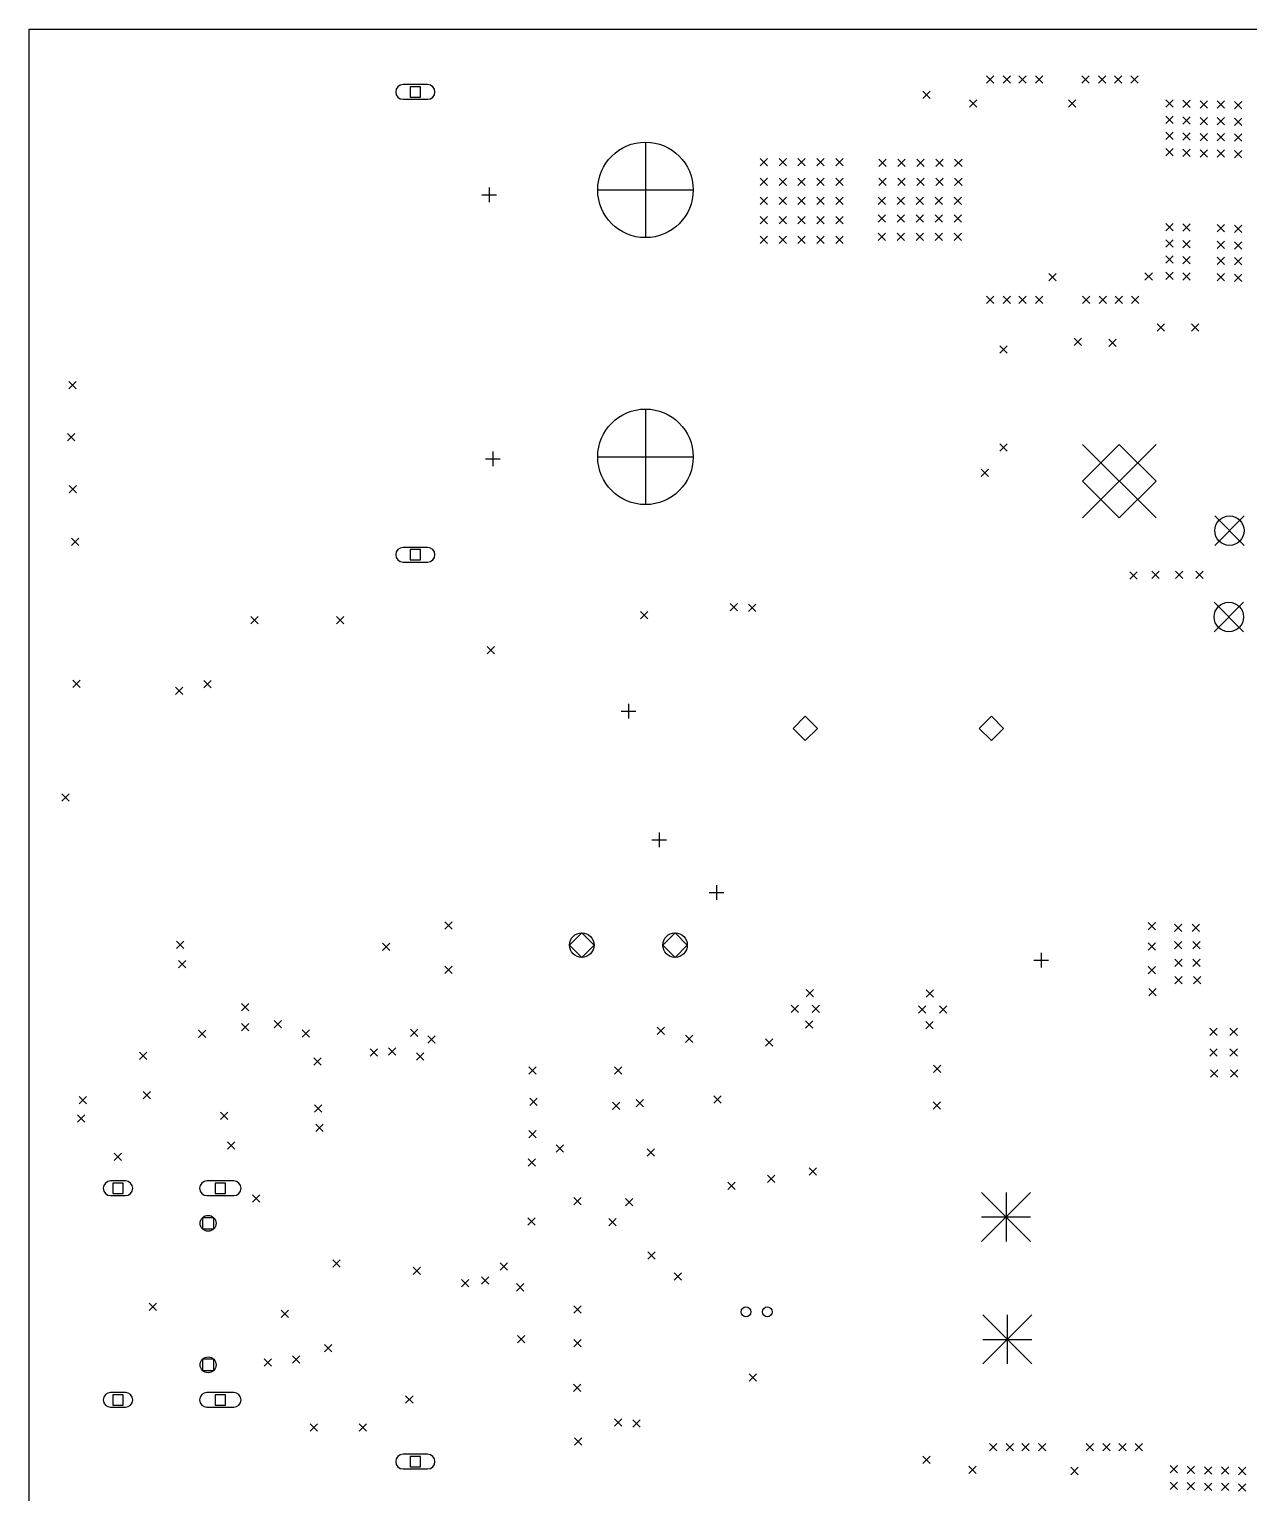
# Model space of a CAD drawing. Extents: x 148 to 250, y -219 to -100.
# Drawn here: x 150 to 199.8, y -159.8 to -100 of the extents above; entities that cross this region are included whole.
import ezdxf

# ---------------------------------------------------------------- set-up
doc = ezdxf.new("R2010")
doc.units = 0
doc.layers.add('BLACK', color=7, linetype='CONTINUOUS')

msp = doc.modelspace()

# ---------------------------------------------------------------- linework, layer by layer
at = {"layer": 'BLACK', "linetype": 'CONTINUOUS'}
for p, q in [((150, -100), (250, -100)), ((150, -180), (150, -100)), ((189.1, -101.9), (189.4, -102.2)), ((189.4, -101.9), (189.1, -102.2)), ((189.775, -101.9), (190.075, -102.2)), ((190.075, -101.9), (189.775, -102.2)), ((190.425, -101.9), (190.725, -102.2)), ((190.725, -101.9), (190.425, -102.2)), ((191.1, -101.9), (191.4, -102.2)), ((191.4, -101.9), (191.1, -102.2)), ((193, -101.9), (193.3, -102.2)), ((193.3, -101.9), (193, -102.2)), ((193.675, -101.9), (193.975, -102.2)), ((193.975, -101.9), (193.675, -102.2)), ((194.325, -101.9), (194.625, -102.2)), ((194.625, -101.9), (194.325, -102.2)), ((195, -101.9), (195.3, -102.2)), ((195.3, -101.9), (195, -102.2)), ((166.27, -102.26), (165.27, -102.26)), ((165.982, -102.348), (165.558, -102.348)), ((165.558, -102.348), (165.558, -102.772)), ((165.558, -102.772), (165.982, -102.772)), ((165.982, -102.772), (165.982, -102.348)), ((186.5, -102.525), (186.8, -102.825)), ((186.8, -102.525), (186.5, -102.825)), ((165.27, -102.86), (166.27, -102.86)), ((188.4, -102.875), (188.7, -103.175)), ((188.7, -102.875), (188.4, -103.175)), ((192.45, -102.875), (192.75, -103.175)), ((192.75, -102.875), (192.45, -103.175)), ((196.425, -102.875), (196.725, -103.175)), ((196.725, -102.875), (196.425, -103.175)), ((197.125, -102.9), (197.425, -103.2)), ((197.425, -102.9), (197.125, -103.2)), ((197.825, -102.925), (198.125, -103.225)), ((198.125, -102.925), (197.825, -103.225)), ((198.525, -102.925), (198.825, -103.225)), ((198.825, -102.925), (198.525, -103.225)), ((199.225, -102.95), (199.525, -103.25)), ((199.525, -102.95), (199.225, -103.25)), ((196.425, -103.55), (196.725, -103.85)), ((196.725, -103.55), (196.425, -103.85)), ((197.125, -103.575), (197.425, -103.875)), ((197.425, -103.575), (197.125, -103.875)), ((197.825, -103.6), (198.125, -103.9)), ((198.125, -103.6), (197.825, -103.9)), ((198.525, -103.6), (198.825, -103.9)), ((198.825, -103.6), (198.525, -103.9)), ((199.225, -103.625), (199.525, -103.925)), ((199.525, -103.625), (199.225, -103.925)), ((196.425, -104.2), (196.725, -104.5)), ((196.725, -104.2), (196.425, -104.5)), ((197.125, -104.225), (197.425, -104.525)), ((197.425, -104.225), (197.125, -104.525)), ((197.825, -104.25), (198.125, -104.55)), ((198.125, -104.25), (197.825, -104.55)), ((198.525, -104.25), (198.825, -104.55)), ((198.825, -104.25), (198.525, -104.55)), ((199.225, -104.275), (199.525, -104.575)), ((199.525, -104.275), (199.225, -104.575)), ((175.17, -104.61), (175.17, -108.51)), ((196.425, -104.875), (196.725, -105.175)), ((196.725, -104.875), (196.425, -105.175)), ((197.125, -104.9), (197.425, -105.2)), ((197.425, -104.9), (197.125, -105.2)), ((197.825, -104.925), (198.125, -105.225)), ((198.125, -104.925), (197.825, -105.225)), ((198.525, -104.925), (198.825, -105.225)), ((198.825, -104.925), (198.525, -105.225)), ((199.225, -104.95), (199.525, -105.25)), ((199.525, -104.95), (199.225, -105.25)), ((179.85, -105.275), (180.15, -105.575)), ((180.15, -105.275), (179.85, -105.575)), ((180.625, -105.275), (180.925, -105.575)), ((180.925, -105.275), (180.625, -105.575)), ((181.4, -105.275), (181.7, -105.575)), ((181.7, -105.275), (181.4, -105.575)), ((182.175, -105.275), (182.475, -105.575)), ((182.475, -105.275), (182.175, -105.575)), ((182.95, -105.275), (183.25, -105.575)), ((183.25, -105.275), (182.95, -105.575)), ((184.7, -105.3), (185, -105.6)), ((185, -105.3), (184.7, -105.6)), ((185.475, -105.3), (185.775, -105.6)), ((185.775, -105.3), (185.475, -105.6)), ((186.25, -105.3), (186.55, -105.6)), ((186.55, -105.3), (186.25, -105.6)), ((187.025, -105.3), (187.325, -105.6)), ((187.325, -105.3), (187.025, -105.6)), ((187.8, -105.3), (188.1, -105.6)), ((188.1, -105.3), (187.8, -105.6)), ((179.85, -106.075), (180.15, -106.375)), ((180.15, -106.075), (179.85, -106.375)), ((180.625, -106.075), (180.925, -106.375)), ((180.925, -106.075), (180.625, -106.375)), ((181.4, -106.075), (181.7, -106.375)), ((181.7, -106.075), (181.4, -106.375)), ((182.175, -106.075), (182.475, -106.375)), ((182.475, -106.075), (182.175, -106.375)), ((182.95, -106.075), (183.25, -106.375)), ((183.25, -106.075), (182.95, -106.375)), ((184.7, -106.075), (185, -106.375)), ((185, -106.075), (184.7, -106.375)), ((185.475, -106.075), (185.775, -106.375)), ((185.775, -106.075), (185.475, -106.375)), ((186.25, -106.075), (186.55, -106.375)), ((186.55, -106.075), (186.25, -106.375)), ((187.025, -106.075), (187.325, -106.375)), ((187.325, -106.075), (187.025, -106.375)), ((187.8, -106.075), (188.1, -106.375)), ((188.1, -106.075), (187.8, -106.375)), ((168.48, -106.76), (169.08, -106.76)), ((168.78, -106.46), (168.78, -107.06)), ((173.22, -106.56), (177.12, -106.56)), ((179.85, -106.85), (180.15, -107.15)), ((180.15, -106.85), (179.85, -107.15)), ((180.625, -106.85), (180.925, -107.15)), ((180.925, -106.85), (180.625, -107.15)), ((181.4, -106.85), (181.7, -107.15)), ((181.7, -106.85), (181.4, -107.15)), ((182.175, -106.85), (182.475, -107.15)), ((182.475, -106.85), (182.175, -107.15)), ((182.95, -106.85), (183.25, -107.15)), ((183.25, -106.85), (182.95, -107.15)), ((184.675, -106.85), (184.975, -107.15)), ((184.975, -106.85), (184.675, -107.15)), ((185.45, -106.85), (185.75, -107.15)), ((185.75, -106.85), (185.45, -107.15)), ((186.225, -106.85), (186.525, -107.15)), ((186.525, -106.85), (186.225, -107.15)), ((187, -106.85), (187.3, -107.15)), ((187.3, -106.85), (187, -107.15)), ((187.775, -106.85), (188.075, -107.15)), ((188.075, -106.85), (187.775, -107.15)), ((179.85, -107.65), (180.15, -107.95)), ((180.15, -107.65), (179.85, -107.95)), ((180.625, -107.65), (180.925, -107.95)), ((180.925, -107.65), (180.625, -107.95)), ((181.4, -107.65), (181.7, -107.95)), ((181.7, -107.65), (181.4, -107.95)), ((182.175, -107.65), (182.475, -107.95)), ((182.475, -107.65), (182.175, -107.95)), ((182.95, -107.65), (183.25, -107.95)), ((183.25, -107.65), (182.95, -107.95)), ((184.675, -107.575), (184.975, -107.875)), ((184.975, -107.575), (184.675, -107.875)), ((185.45, -107.575), (185.75, -107.875)), ((185.75, -107.575), (185.45, -107.875)), ((186.225, -107.575), (186.525, -107.875)), ((186.525, -107.575), (186.225, -107.875)), ((187, -107.575), (187.3, -107.875)), ((187.3, -107.575), (187, -107.875)), ((187.775, -107.575), (188.075, -107.875)), ((188.075, -107.575), (187.775, -107.875)), ((196.425, -107.925), (196.725, -108.225)), ((196.725, -107.925), (196.425, -108.225)), ((197.125, -107.95), (197.425, -108.25)), ((197.425, -107.95), (197.125, -108.25)), ((198.525, -107.975), (198.825, -108.275)), ((198.825, -107.975), (198.525, -108.275)), ((199.225, -108), (199.525, -108.3)), ((199.525, -108), (199.225, -108.3)), ((179.85, -108.45), (180.15, -108.75)), ((180.15, -108.45), (179.85, -108.75)), ((180.625, -108.45), (180.925, -108.75)), ((180.925, -108.45), (180.625, -108.75)), ((181.4, -108.45), (181.7, -108.75)), ((181.7, -108.45), (181.4, -108.75)), ((182.175, -108.45), (182.475, -108.75)), ((182.475, -108.45), (182.175, -108.75)), ((182.95, -108.45), (183.25, -108.75)), ((183.25, -108.45), (182.95, -108.75)), ((184.675, -108.325), (184.975, -108.625)), ((184.975, -108.325), (184.675, -108.625)), ((185.45, -108.325), (185.75, -108.625)), ((185.75, -108.325), (185.45, -108.625)), ((186.225, -108.325), (186.525, -108.625)), ((186.525, -108.325), (186.225, -108.625)), ((187, -108.325), (187.3, -108.625)), ((187.3, -108.325), (187, -108.625)), ((187.775, -108.325), (188.075, -108.625)), ((188.075, -108.325), (187.775, -108.625)), ((196.425, -108.6), (196.725, -108.9)), ((196.725, -108.6), (196.425, -108.9)), ((197.125, -108.625), (197.425, -108.925)), ((197.425, -108.625), (197.125, -108.925)), ((198.525, -108.65), (198.825, -108.95)), ((198.825, -108.65), (198.525, -108.95)), ((199.225, -108.675), (199.525, -108.975)), ((199.525, -108.675), (199.225, -108.975)), ((196.425, -109.25), (196.725, -109.55)), ((196.725, -109.25), (196.425, -109.55)), ((197.125, -109.275), (197.425, -109.575)), ((197.425, -109.275), (197.125, -109.575)), ((198.525, -109.3), (198.825, -109.6)), ((198.825, -109.3), (198.525, -109.6)), ((199.225, -109.325), (199.525, -109.625)), ((199.525, -109.325), (199.225, -109.625)), ((195.575, -109.95), (195.875, -110.25)), ((195.875, -109.95), (195.575, -110.25)), ((196.425, -109.925), (196.725, -110.225)), ((196.725, -109.925), (196.425, -110.225)), ((197.125, -109.95), (197.425, -110.25)), ((197.425, -109.95), (197.125, -110.25)), ((191.65, -109.975), (191.95, -110.275)), ((191.95, -109.975), (191.65, -110.275)), ((198.525, -109.975), (198.825, -110.275)), ((198.825, -109.975), (198.525, -110.275)), ((199.225, -110), (199.525, -110.3)), ((199.525, -110), (199.225, -110.3)), ((189.1, -110.9), (189.4, -111.2)), ((189.4, -110.9), (189.1, -111.2)), ((189.775, -110.9), (190.075, -111.2)), ((190.075, -110.9), (189.775, -111.2)), ((190.425, -110.9), (190.725, -111.2)), ((190.725, -110.9), (190.425, -111.2)), ((191.1, -110.9), (191.4, -111.2)), ((191.4, -110.9), (191.1, -111.2)), ((193.025, -110.9), (193.325, -111.2)), ((193.325, -110.9), (193.025, -111.2)), ((193.7, -110.9), (194, -111.2)), ((194, -110.9), (193.7, -111.2)), ((194.35, -110.9), (194.65, -111.2)), ((194.65, -110.9), (194.35, -111.2)), ((195.025, -110.9), (195.325, -111.2)), ((195.325, -110.9), (195.025, -111.2)), ((196.075, -112.025), (196.375, -112.325)), ((196.375, -112.025), (196.075, -112.325)), ((197.475, -112.025), (197.775, -112.325)), ((197.775, -112.025), (197.475, -112.325)), ((189.65, -112.93), (189.95, -113.23)), ((189.95, -112.93), (189.65, -113.23)), ((192.681, -112.619), (192.981, -112.919)), ((192.981, -112.619), (192.681, -112.919)), ((194.099, -112.65), (194.399, -112.95)), ((194.399, -112.65), (194.099, -112.95)), ((151.62, -114.39), (151.92, -114.69)), ((151.92, -114.39), (151.62, -114.69)), ((175.17, -115.51), (175.17, -119.41)), ((151.56, -116.51), (151.86, -116.81)), ((151.86, -116.51), (151.56, -116.81)), ((189.65, -116.93), (189.95, -117.23)), ((189.95, -116.93), (189.65, -117.23)), ((193.025, -116.95), (196.025, -119.95)), ((196.025, -116.95), (193.025, -119.95)), ((194.525, -116.95), (193.025, -118.45)), ((196.025, -118.45), (194.525, -116.95)), ((168.63, -117.54), (169.23, -117.54)), ((168.93, -117.24), (168.93, -117.84)), ((173.22, -117.46), (177.12, -117.46)), ((188.88, -117.97), (189.18, -118.27)), ((189.18, -117.97), (188.88, -118.27)), ((151.63, -118.63), (151.93, -118.93)), ((151.93, -118.63), (151.63, -118.93)), ((193.025, -118.45), (194.525, -119.95)), ((194.525, -119.95), (196.025, -118.45)), ((198.425, -119.875), (199.625, -121.075)), ((199.625, -119.875), (198.425, -121.075)), ((151.731, -120.78), (152.03, -121.08)), ((152.03, -120.78), (151.731, -121.08)), ((166.27, -121.16), (165.27, -121.16)), ((165.982, -121.248), (165.558, -121.248)), ((165.558, -121.248), (165.558, -121.672)), ((165.982, -121.672), (165.982, -121.248)), ((165.27, -121.76), (166.27, -121.76)), ((165.558, -121.672), (165.982, -121.672)), ((194.95, -122.15), (195.25, -122.45)), ((195.25, -122.15), (194.95, -122.45)), ((195.85, -122.125), (196.15, -122.425)), ((196.15, -122.125), (195.85, -122.425)), ((196.825, -122.125), (197.125, -122.425)), ((197.125, -122.125), (196.825, -122.425)), ((197.65, -122.125), (197.95, -122.425)), ((197.95, -122.125), (197.65, -122.425)), ((178.626, -123.448), (178.926, -123.748)), ((178.926, -123.448), (178.626, -123.748)), ((179.375, -123.475), (179.675, -123.775)), ((179.675, -123.475), (179.375, -123.775)), ((198.4, -123.4), (199.6, -124.6)), ((199.6, -123.4), (198.4, -124.6)), ((159.05, -123.975), (159.35, -124.275)), ((159.35, -123.975), (159.05, -124.275)), ((162.55, -123.975), (162.85, -124.275)), ((162.85, -123.975), (162.55, -124.275)), ((174.97, -123.77), (175.27, -124.07)), ((175.27, -123.77), (174.97, -124.07)), ((168.7, -125.2), (169, -125.5)), ((169, -125.2), (168.7, -125.5)), ((151.775, -126.575), (152.075, -126.875)), ((152.075, -126.575), (151.775, -126.875)), ((157.13, -126.597), (157.43, -126.897)), ((157.43, -126.597), (157.13, -126.897)), ((155.979, -126.87), (156.279, -127.17)), ((156.279, -126.87), (155.979, -127.17)), ((174.175, -127.85), (174.775, -127.85)), ((174.475, -127.55), (174.475, -128.15)), ((181.7, -128.05), (181.2, -128.55)), ((182.2, -128.55), (181.7, -128.05)), ((189.3, -128.05), (188.8, -128.55)), ((189.8, -128.55), (189.3, -128.05)), ((181.2, -128.55), (181.7, -129.05)), ((181.7, -129.05), (182.2, -128.55)), ((188.8, -128.55), (189.3, -129.05)), ((189.3, -129.05), (189.8, -128.55)), ((151.331, -131.225), (151.63, -131.525)), ((151.63, -131.225), (151.331, -131.525)), ((175.425, -133.1), (176.025, -133.1)), ((175.725, -132.8), (175.725, -133.4)), ((178.075, -134.95), (178.075, -135.55)), ((177.775, -135.25), (178.375, -135.25)), ((166.975, -136.45), (167.275, -136.75)), ((167.275, -136.45), (166.975, -136.75)), ((195.7, -136.475), (196, -136.775)), ((196, -136.475), (195.7, -136.775)), ((196.775, -136.55), (197.075, -136.85)), ((197.075, -136.55), (196.775, -136.85)), ((197.5, -136.55), (197.8, -136.85)), ((197.8, -136.55), (197.5, -136.85)), ((156.012, -137.237), (156.312, -137.537)), ((156.312, -137.237), (156.012, -137.537)), ((164.425, -137.325), (164.725, -137.625)), ((164.725, -137.325), (164.425, -137.625)), ((172.57, -136.9), (172.07, -137.4)), ((172.07, -137.4), (172.57, -137.9)), ((173.07, -137.4), (172.57, -136.9)), ((172.57, -137.9), (173.07, -137.4)), ((176.38, -136.9), (175.88, -137.4)), ((175.88, -137.4), (176.38, -137.9)), ((176.88, -137.4), (176.38, -136.9)), ((176.38, -137.9), (176.88, -137.4)), ((195.7, -137.3), (196, -137.6)), ((196, -137.3), (195.7, -137.6)), ((196.775, -137.25), (197.075, -137.55)), ((197.075, -137.25), (196.775, -137.55)), ((197.525, -137.25), (197.825, -137.55)), ((197.825, -137.25), (197.525, -137.55)), ((156.1, -138.025), (156.4, -138.325)), ((156.4, -138.025), (156.1, -138.325)), ((191.03, -138.01), (191.63, -138.01)), ((191.33, -137.71), (191.33, -138.31)), ((196.8, -137.975), (197.1, -138.275)), ((197.1, -137.975), (196.8, -138.275)), ((197.525, -137.975), (197.825, -138.275)), ((197.825, -137.975), (197.525, -138.275)), ((166.97, -138.26), (167.27, -138.56)), ((167.27, -138.26), (166.97, -138.56)), ((195.7, -138.275), (196, -138.575)), ((196, -138.275), (195.7, -138.575)), ((181.74, -139.21), (182.04, -139.51)), ((182.04, -139.21), (181.74, -139.51)), ((186.63, -139.22), (186.93, -139.52)), ((186.93, -139.22), (186.63, -139.52)), ((195.725, -139.175), (196.025, -139.475)), ((196.025, -139.175), (195.725, -139.475)), ((196.8, -138.675), (197.1, -138.975)), ((197.1, -138.675), (196.8, -138.975)), ((197.55, -138.675), (197.85, -138.975)), ((197.85, -138.675), (197.55, -138.975)), ((158.675, -139.788), (158.975, -140.088)), ((158.975, -139.788), (158.675, -140.088)), ((181.125, -139.85), (181.425, -140.15)), ((181.425, -139.85), (181.125, -140.15)), ((181.975, -139.85), (182.275, -140.15)), ((182.275, -139.85), (181.975, -140.15)), ((186.325, -139.875), (186.625, -140.175)), ((186.625, -139.875), (186.325, -140.175)), ((187.175, -139.875), (187.475, -140.175)), ((187.475, -139.875), (187.175, -140.175)), ((156.917, -140.878), (157.217, -141.178)), ((157.217, -140.878), (156.917, -141.178)), ((158.675, -140.6), (158.975, -140.9)), ((158.975, -140.6), (158.675, -140.9)), ((160, -140.475), (160.3, -140.775)), ((160.3, -140.475), (160, -140.775)), ((161.147, -140.86), (161.447, -141.16)), ((161.447, -140.86), (161.147, -141.16)), ((165.567, -140.829), (165.867, -141.129)), ((165.867, -140.829), (165.567, -141.129)), ((175.65, -140.751), (175.95, -141.051)), ((175.95, -140.751), (175.65, -141.051)), ((181.71, -140.49), (182.01, -140.79)), ((182.01, -140.49), (181.71, -140.79)), ((186.62, -140.52), (186.92, -140.82)), ((186.92, -140.52), (186.62, -140.82)), ((198.222, -140.79), (198.522, -141.09)), ((198.522, -140.79), (198.222, -141.09)), ((199.047, -140.79), (199.347, -141.09)), ((199.347, -140.79), (199.047, -141.09)), ((163.926, -141.63), (164.226, -141.93)), ((164.226, -141.63), (163.926, -141.93)), ((164.675, -141.6), (164.975, -141.9)), ((164.975, -141.6), (164.675, -141.9)), ((166.275, -141.101), (166.575, -141.401)), ((166.575, -141.101), (166.275, -141.401)), ((176.8, -141.075), (177.1, -141.375)), ((177.1, -141.075), (176.8, -141.375)), ((180.075, -141.225), (180.375, -141.525)), ((180.375, -141.225), (180.075, -141.525)), ((154.499, -141.775), (154.799, -142.075)), ((154.799, -141.775), (154.499, -142.075)), ((161.625, -142), (161.925, -142.3)), ((161.925, -142), (161.625, -142.3)), ((165.824, -141.804), (166.124, -142.104)), ((166.124, -141.804), (165.824, -142.104)), ((198.222, -141.64), (198.522, -141.94)), ((198.522, -141.64), (198.222, -141.94)), ((199.047, -141.64), (199.347, -141.94)), ((199.347, -141.64), (199.047, -141.94)), ((170.41, -142.37), (170.71, -142.67)), ((170.71, -142.37), (170.41, -142.67)), ((173.91, -142.37), (174.21, -142.67)), ((174.21, -142.37), (173.91, -142.67)), ((186.93, -142.3), (187.23, -142.6)), ((187.23, -142.3), (186.93, -142.6)), ((198.248, -142.49), (198.547, -142.79)), ((198.547, -142.49), (198.248, -142.79)), ((199.072, -142.49), (199.373, -142.79)), ((199.373, -142.49), (199.072, -142.79)), ((154.65, -143.375), (154.95, -143.675)), ((154.95, -143.375), (154.65, -143.675)), ((152.04, -143.578), (152.34, -143.878)), ((152.34, -143.578), (152.04, -143.878)), ((161.65, -143.925), (161.95, -144.225)), ((161.95, -143.925), (161.65, -144.225)), ((170.449, -143.652), (170.749, -143.952)), ((170.749, -143.652), (170.449, -143.952)), ((173.83, -143.815), (174.13, -144.115)), ((174.13, -143.815), (173.83, -144.115)), ((174.787, -143.703), (175.087, -144.003)), ((175.087, -143.703), (174.787, -144.003)), ((177.96, -143.55), (178.26, -143.85)), ((178.26, -143.55), (177.96, -143.85)), ((186.925, -143.8), (187.225, -144.1)), ((187.225, -143.8), (186.925, -144.1)), ((151.975, -144.325), (152.275, -144.625)), ((152.275, -144.325), (151.975, -144.625)), ((157.812, -144.222), (158.112, -144.522)), ((158.112, -144.222), (157.812, -144.522)), ((161.706, -144.714), (162.006, -145.014)), ((162.006, -144.714), (161.706, -145.014)), ((170.411, -144.976), (170.711, -145.276)), ((170.711, -144.976), (170.411, -145.276)), ((158.1, -145.43), (158.4, -145.731)), ((158.4, -145.43), (158.1, -145.731)), ((171.525, -145.55), (171.825, -145.85)), ((171.825, -145.55), (171.525, -145.85)), ((175.24, -145.725), (175.54, -146.024)), ((175.54, -145.725), (175.24, -146.024)), ((153.462, -145.9), (153.762, -146.2)), ((153.762, -145.9), (153.462, -146.2)), ((170.375, -146.126), (170.675, -146.426)), ((170.675, -146.126), (170.375, -146.426)), ((180.15, -146.79), (180.45, -147.09)), ((180.45, -146.79), (180.15, -147.09)), ((181.86, -146.49), (182.16, -146.79)), ((182.16, -146.49), (181.86, -146.79)), ((153.925, -147.03), (153.325, -147.03)), ((153.837, -147.118), (153.413, -147.118)), ((153.413, -147.118), (153.413, -147.542)), ((153.413, -147.542), (153.837, -147.542)), ((153.837, -147.542), (153.837, -147.118)), ((158.355, -147.03), (157.255, -147.03)), ((158.017, -147.118), (157.593, -147.118)), ((157.593, -147.118), (157.593, -147.542)), ((157.593, -147.542), (158.017, -147.542)), ((158.017, -147.542), (158.017, -147.118)), ((159.125, -147.6), (159.425, -147.9)), ((159.425, -147.6), (159.125, -147.9)), ((178.53, -147.08), (178.83, -147.38)), ((178.83, -147.08), (178.53, -147.38)), ((188.9, -147.5), (190.9, -149.5)), ((190.9, -147.5), (188.9, -149.5)), ((189.9, -147.5), (189.9, -149.5)), ((153.325, -147.63), (153.925, -147.63)), ((157.255, -147.63), (158.355, -147.63)), ((172.25, -147.7), (172.55, -148)), ((172.55, -147.7), (172.25, -148)), ((174.36, -147.75), (174.66, -148.05)), ((174.66, -147.75), (174.36, -148.05)), ((157.535, -148.53), (157.075, -148.53)), ((157.075, -148.53), (157.075, -148.99)), ((157.535, -148.99), (157.535, -148.53)), ((170.362, -148.538), (170.662, -148.838)), ((170.662, -148.538), (170.362, -148.838)), ((173.679, -148.56), (173.98, -148.86)), ((173.98, -148.56), (173.679, -148.86)), ((188.9, -148.5), (190.9, -148.5)), ((157.075, -148.99), (157.535, -148.99)), ((175.27, -149.925), (175.57, -150.225)), ((175.57, -149.925), (175.27, -150.225)), ((162.4, -150.25), (162.7, -150.55)), ((162.7, -150.25), (162.4, -150.55)), ((165.675, -150.549), (165.975, -150.849)), ((165.975, -150.549), (165.675, -150.849)), ((169.236, -150.376), (169.536, -150.676)), ((169.536, -150.376), (169.236, -150.676)), ((167.658, -151.053), (167.958, -151.353)), ((167.958, -151.053), (167.658, -151.353)), ((168.475, -150.945), (168.775, -151.245)), ((168.775, -150.945), (168.475, -151.245)), ((176.34, -150.78), (176.64, -151.08)), ((176.64, -150.78), (176.34, -151.08)), ((169.9, -151.225), (170.201, -151.525)), ((170.201, -151.225), (169.9, -151.525)), ((154.9, -152.025), (155.2, -152.325)), ((155.2, -152.025), (154.9, -152.325)), ((160.286, -152.311), (160.586, -152.611)), ((160.586, -152.311), (160.286, -152.611)), ((172.25, -152.13), (172.55, -152.43)), ((172.55, -152.13), (172.25, -152.43)), ((188.95, -152.5), (190.95, -154.5)), ((190.95, -152.5), (188.95, -154.5)), ((189.95, -152.5), (189.95, -154.5)), ((169.949, -153.34), (170.249, -153.64)), ((170.249, -153.34), (169.949, -153.64)), ((172.25, -153.5), (172.55, -153.8)), ((172.55, -153.5), (172.25, -153.8)), ((188.95, -153.5), (190.95, -153.5)), ((160.75, -154.175), (161.05, -154.475)), ((161.05, -154.175), (160.75, -154.475)), ((162.058, -153.704), (162.358, -154.004)), ((162.358, -153.704), (162.058, -154.004)), ((157.535, -154.31), (157.075, -154.31)), ((157.075, -154.31), (157.075, -154.77)), ((157.075, -154.77), (157.535, -154.77)), ((157.535, -154.77), (157.535, -154.31)), ((159.6, -154.3), (159.9, -154.6)), ((159.9, -154.3), (159.6, -154.6)), ((172.225, -155.325), (172.525, -155.625)), ((172.525, -155.325), (172.225, -155.625)), ((179.4, -154.901), (179.7, -155.201)), ((179.7, -154.901), (179.4, -155.201)), ((153.925, -155.67), (153.325, -155.67)), ((153.837, -155.758), (153.413, -155.758)), ((153.413, -155.758), (153.413, -156.182)), ((153.837, -156.182), (153.837, -155.758)), ((158.355, -155.67), (157.255, -155.67)), ((158.017, -155.758), (157.593, -155.758)), ((157.593, -155.758), (157.593, -156.182)), ((158.017, -156.182), (158.017, -155.758)), ((165.375, -155.8), (165.675, -156.1)), ((165.675, -155.8), (165.375, -156.1)), ((153.325, -156.27), (153.925, -156.27)), ((153.413, -156.182), (153.837, -156.182)), ((157.255, -156.27), (158.355, -156.27)), ((157.593, -156.182), (158.017, -156.182)), ((161.475, -156.95), (161.775, -157.25)), ((161.775, -156.95), (161.475, -157.25)), ((163.475, -156.95), (163.775, -157.25)), ((163.775, -156.95), (163.475, -157.25)), ((173.9, -156.749), (174.2, -157.049)), ((174.2, -156.749), (173.9, -157.049)), ((174.649, -156.783), (174.949, -157.083)), ((174.949, -156.783), (174.649, -157.083)), ((172.275, -157.525), (172.575, -157.825)), ((172.575, -157.525), (172.275, -157.825)), ((189.225, -157.75), (189.525, -158.05)), ((189.525, -157.75), (189.225, -158.05)), ((189.9, -157.75), (190.2, -158.05)), ((190.2, -157.75), (189.9, -158.05)), ((190.55, -157.75), (190.85, -158.05)), ((190.85, -157.75), (190.55, -158.05)), ((191.225, -157.75), (191.525, -158.05)), ((191.525, -157.75), (191.225, -158.05)), ((193.175, -157.75), (193.475, -158.05)), ((193.475, -157.75), (193.175, -158.05)), ((193.85, -157.75), (194.15, -158.05)), ((194.15, -157.75), (193.85, -158.05)), ((194.5, -157.75), (194.8, -158.05)), ((194.8, -157.75), (194.5, -158.05)), ((195.175, -157.75), (195.475, -158.05)), ((195.475, -157.75), (195.175, -158.05)), ((166.27, -158.19), (165.27, -158.19)), ((165.982, -158.278), (165.558, -158.278)), ((165.558, -158.278), (165.558, -158.702)), ((165.982, -158.702), (165.982, -158.278)), ((186.5, -158.275), (186.8, -158.575)), ((186.8, -158.275), (186.5, -158.575)), ((165.27, -158.79), (166.27, -158.79)), ((165.558, -158.702), (165.982, -158.702)), ((188.38, -158.675), (188.68, -158.975)), ((188.68, -158.675), (188.38, -158.975)), ((192.55, -158.725), (192.85, -159.025)), ((192.85, -158.725), (192.55, -159.025)), ((196.6, -158.65), (196.9, -158.95)), ((196.9, -158.65), (196.6, -158.95)), ((197.3, -158.675), (197.6, -158.975)), ((197.6, -158.675), (197.3, -158.975)), ((198, -158.7), (198.3, -159)), ((198.3, -158.7), (198, -159)), ((198.7, -158.7), (199, -159)), ((199, -158.7), (198.7, -159)), ((199.4, -158.725), (199.7, -159.025)), ((199.7, -158.725), (199.4, -159.025)), ((196.6, -159.325), (196.9, -159.625)), ((196.9, -159.325), (196.6, -159.625)), ((197.3, -159.35), (197.6, -159.65)), ((197.6, -159.35), (197.3, -159.65)), ((198, -159.375), (198.3, -159.675)), ((198.3, -159.375), (198, -159.675)), ((198.7, -159.375), (199, -159.675)), ((199, -159.375), (198.7, -159.675)), ((199.4, -159.4), (199.7, -159.7)), ((199.7, -159.4), (199.4, -159.7))]:
    msp.add_line(p, q, dxfattribs=at)
at = {"layer": 'BLACK'}
for centre, radius in [((175.17, -106.56), 1.95), ((175.17, -117.46), 1.95), ((199.025, -120.475), 0.6), ((199, -124), 0.6), ((172.57, -137.4), 0.5), ((176.38, -137.4), 0.5), ((157.305, -148.76), 0.325), ((179.275, -152.375), 0.2), ((180.15, -152.375), 0.2), ((157.305, -154.54), 0.325)]:
    msp.add_circle(centre, radius, dxfattribs=at)
for centre, start, end in [((165.27, -102.56), 450, 630), ((166.27, -102.56), 270, 450), ((165.27, -121.46), 450, 630), ((166.27, -121.46), 270, 450), ((153.325, -147.33), 450, 630), ((153.925, -147.33), 270, 450), ((157.255, -147.33), 450, 630), ((158.355, -147.33), 270, 450), ((153.325, -155.97), 450, 630), ((153.925, -155.97), 270, 450), ((157.255, -155.97), 450, 630), ((158.355, -155.97), 270, 450), ((165.27, -158.49), 450, 630), ((166.27, -158.49), 270, 450)]:
    msp.add_arc(centre, 0.3, start, end, dxfattribs=at)

doc.saveas('drawing.dxf')
